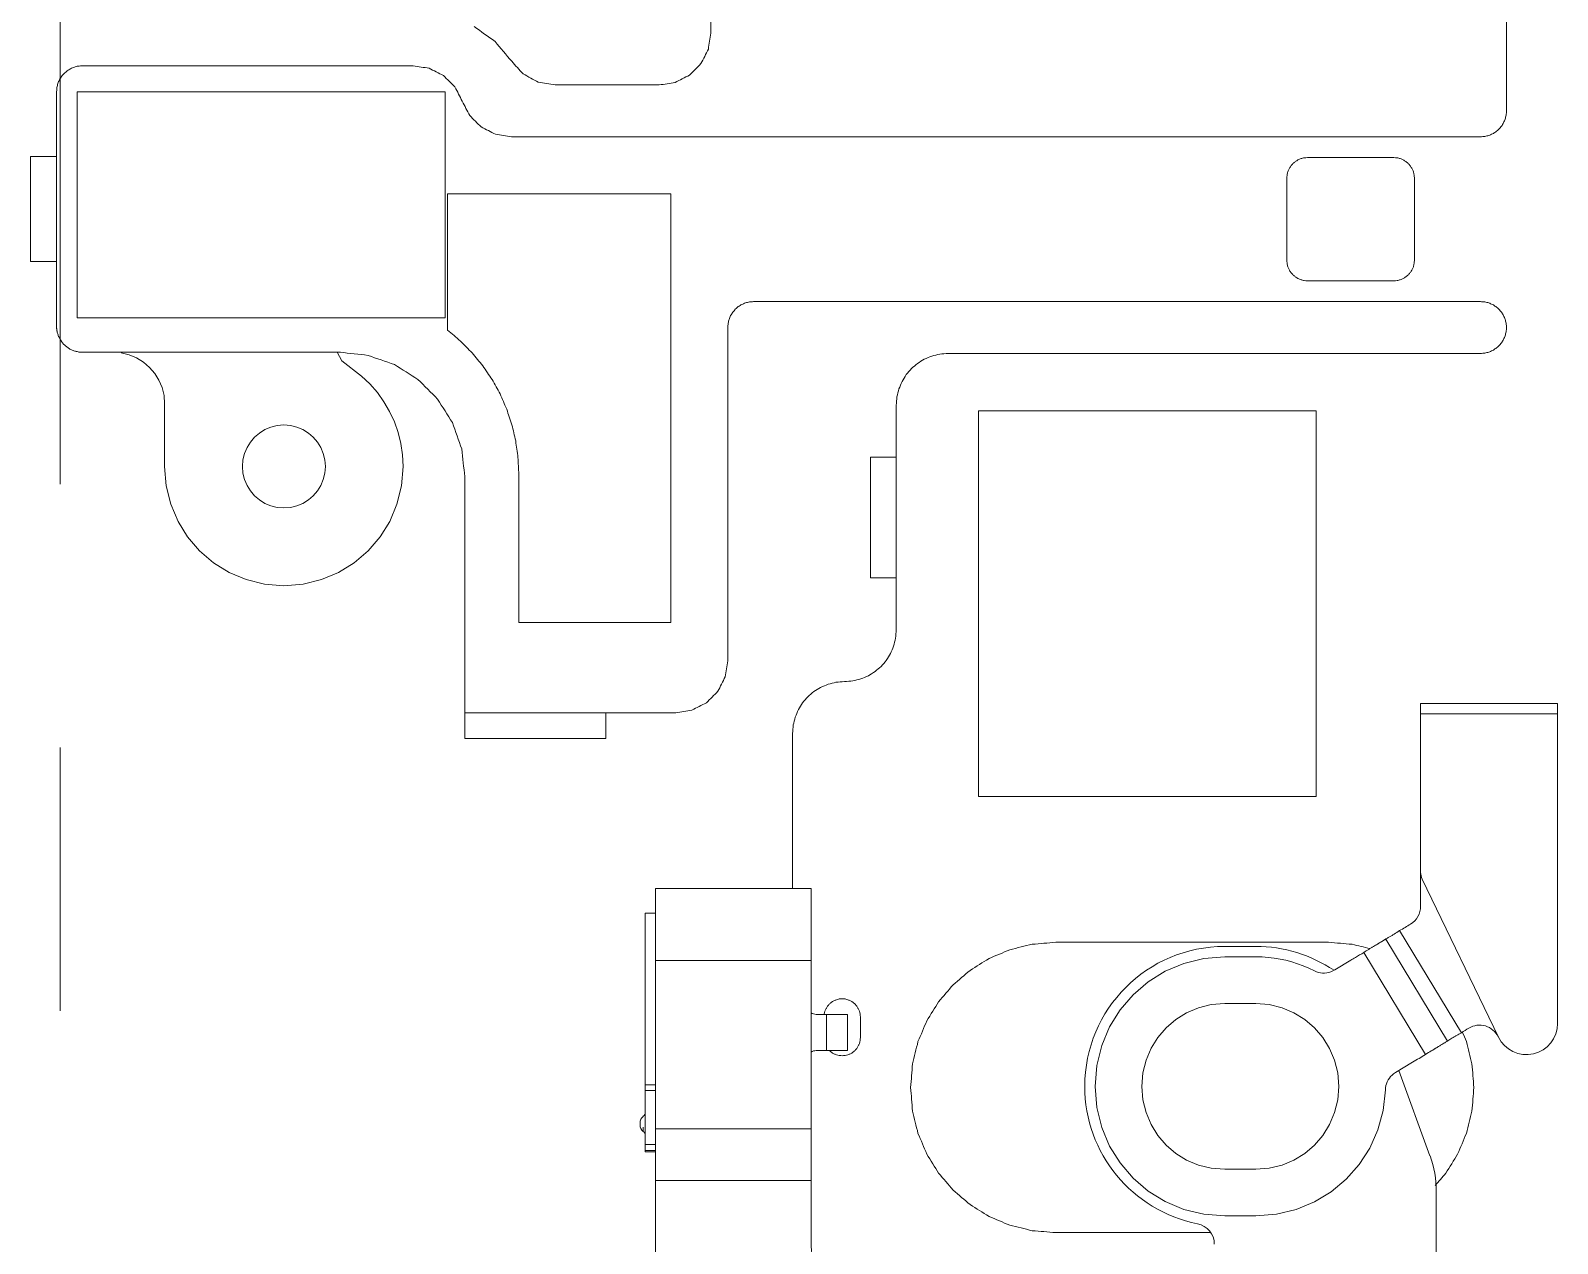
# Model space of a CAD drawing. Header units: millimetres. Extents: x 1863 to 2194, y 977 to 1295.
# Drawn here: x 2043.68 to 2058.41, y 1034.16 to 1045.85 of the extents above; entities that cross this region are included whole.
import ezdxf

# ---------------------------------------------------------------- set-up
doc = ezdxf.new("R2010")
doc.units = ezdxf.units.MM
doc.linetypes.add('CENTERX2', pattern=[101.6, 63.5, -12.7, 12.7, -12.7])
doc.layers.add('05 Tray 實際版框', color=220, linetype='Continuous', lineweight=25)
doc.layers.add('2', color=7, linetype='Continuous', true_color=0xffffff)
doc.layers.get('0').off()

# ---------------------------------------------------------------- blocks, each defined once
blk = doc.blocks.new('A$C1B9535D9')
at = {"layer": '2', "color": 35, "linetype": 'Continuous', "lineweight": 18}
for p, q in [((31.729, 14.318), (31.729, 15.638)), ((31.729, 15.638), (34.817, 15.638)), ((31.829, 15.638), (31.829, 14.318)), ((33.424, 14.333), (34.948, 15.068)), ((33.921, 14.115), (34.905, 14.711)), ((34.986, 14.577), (34.002, 13.981)), ((37.743, 14.469), (36.434, 14.469)), ((31.729, 14.318), (33.686, 14.318)), ((35.115, 14.365), (34.131, 13.77)), ((35.083, 14.416), (35.086, 14.411)), ((36.092, 14.408), (35.269, 14.109)), ((35.19, 14.24), (35.29, 14.074)), ((35.29, 14.074), (35.301, 14.057)), ((35.301, 14.057), (35.314, 14.042)), ((35.314, 14.042), (35.329, 14.028)), ((35.329, 14.028), (35.344, 14.016)), ((35.344, 14.016), (35.361, 14.005)), ((35.361, 14.005), (35.378, 13.996)), ((35.378, 13.996), (35.397, 13.989)), ((35.397, 13.989), (35.416, 13.983)), ((35.416, 13.983), (35.436, 13.98)), ((35.436, 13.98), (35.456, 13.978)), ((35.456, 13.978), (35.655, 13.957)), ((35.655, 13.957), (35.843, 13.906)), ((35.843, 13.906), (36.018, 13.828)), ((34.103, 13.816), (34.1, 13.821)), ((36.018, 13.828), (36.177, 13.726)), ((36.177, 13.726), (36.318, 13.601)), ((34.3, 13.489), (34.206, 13.644)), ((36.318, 13.601), (36.44, 13.456)), ((34.31, 13.471), (34.3, 13.489)), ((34.318, 13.452), (34.31, 13.471)), ((34.324, 13.432), (34.318, 13.452)), ((34.328, 13.412), (34.324, 13.432)), ((34.33, 13.392), (34.328, 13.412)), ((34.951, 13.374), (35.056, 13.439)), ((35.056, 13.439), (35.17, 13.487)), ((35.17, 13.487), (35.293, 13.518)), ((35.293, 13.518), (35.423, 13.528)), ((35.423, 13.528), (35.553, 13.518)), ((35.553, 13.518), (35.676, 13.487)), ((35.676, 13.487), (35.791, 13.439)), ((35.791, 13.439), (35.896, 13.374)), ((36.44, 13.456), (36.538, 13.294)), ((34.283, 13.241), (34.308, 13.294)), ((34.308, 13.294), (34.317, 13.313)), ((34.317, 13.313), (34.323, 13.332)), ((34.323, 13.332), (34.327, 13.352)), ((34.327, 13.352), (34.33, 13.372)), ((34.33, 13.372), (34.33, 13.392)), ((34.778, 13.201), (34.858, 13.294)), ((34.858, 13.294), (34.951, 13.374)), ((35.896, 13.374), (35.989, 13.294)), ((35.989, 13.294), (36.069, 13.201)), ((36.538, 13.294), (36.611, 13.117)), ((34.222, 13.076), (34.24, 13.131)), ((34.24, 13.131), (34.26, 13.186)), ((34.26, 13.186), (34.283, 13.241)), ((34.712, 13.096), (34.778, 13.201)), ((36.069, 13.201), (36.134, 13.096)), ((36.611, 13.117), (36.657, 12.928)), ((34.186, 12.904), (34.195, 12.962)), ((34.195, 12.962), (34.207, 13.019)), ((34.207, 13.019), (34.222, 13.076)), ((34.634, 12.858), (34.664, 12.981)), ((34.664, 12.981), (34.712, 13.096)), ((36.134, 13.096), (36.182, 12.981)), ((36.182, 12.981), (36.213, 12.858)), ((34.175, 12.788), (34.179, 12.846)), ((34.179, 12.846), (34.186, 12.904)), ((34.623, 12.729), (34.634, 12.858)), ((36.213, 12.858), (36.223, 12.729)), ((36.657, 12.928), (36.673, 12.729)), ((34.073, 12.428), (34.073, 12.728)), ((34.173, 12.729), (34.175, 12.788)), ((34.173, 12.428), (34.173, 12.729)), ((34.623, 12.428), (34.623, 12.729)), ((36.223, 12.729), (36.223, 12.428)), ((36.673, 12.729), (36.673, 12.428)), ((34.189, 12.226), (34.173, 12.428)), ((34.634, 12.299), (34.623, 12.428)), ((36.223, 12.428), (36.213, 12.299)), ((36.673, 12.428), (36.657, 12.226)), ((34.237, 12.033), (34.189, 12.226)), ((34.664, 12.176), (34.634, 12.299)), ((36.213, 12.299), (36.182, 12.176)), ((36.657, 12.226), (36.609, 12.033)), ((34.712, 12.061), (34.664, 12.176)), ((36.182, 12.176), (36.134, 12.061)), ((34.313, 11.854), (34.237, 12.033)), ((34.777, 11.956), (34.712, 12.061)), ((34.857, 11.863), (34.777, 11.956)), ((36.069, 11.956), (35.989, 11.863)), ((36.134, 12.061), (36.069, 11.956)), ((36.609, 12.033), (36.534, 11.854)), ((34.414, 11.69), (34.313, 11.854)), ((34.951, 11.783), (34.857, 11.863)), ((35.055, 11.718), (34.951, 11.783)), ((35.896, 11.783), (35.791, 11.718)), ((35.989, 11.863), (35.896, 11.783)), ((36.534, 11.854), (36.432, 11.69)), ((34.539, 11.545), (34.414, 11.69)), ((35.17, 11.67), (35.055, 11.718)), ((35.293, 11.639), (35.17, 11.67)), ((35.423, 11.629), (35.293, 11.639)), ((35.553, 11.639), (35.423, 11.629)), ((35.676, 11.67), (35.553, 11.639)), ((35.791, 11.718), (35.676, 11.67)), ((36.432, 11.69), (36.307, 11.545)), ((34.685, 11.42), (34.539, 11.545)), ((36.307, 11.545), (36.161, 11.42)), ((34.849, 11.318), (34.685, 11.42)), ((36.161, 11.42), (35.998, 11.318)), ((35.028, 11.243), (34.849, 11.318)), ((35.22, 11.195), (35.028, 11.243)), ((35.423, 11.179), (35.22, 11.195)), ((35.626, 11.195), (35.423, 11.179)), ((35.818, 11.243), (35.626, 11.195)), ((35.998, 11.318), (35.818, 11.243)), ((29.354, 9.261), (29.354, 9.011)), ((30.519, 9.011), (30.519, 9.261)), ((29.354, 9.011), (30.519, 9.011)), ((34.728, 8.789), (34.728, 8.489)), ((35.078, 8.789), (34.728, 8.789)), ((35.078, 8.489), (35.078, 8.789)), ((34.728, 8.566), (34.725, 8.566)), ((34.728, 8.589), (35.078, 8.589)), ((33.513, 8.439), (33.513, 6.939)), ((33.513, 8.439), (36.933, 8.439)), ((34.208, 8.439), (34.208, 6.939)), ((35.831, 6.939), (35.831, 8.439)), ((36.331, 8.439), (36.331, 6.939)), ((33.513, 6.939), (37.433, 6.939)), ((33.753, 6.939), (33.753, 6.839)), ((35.407, 6.939), (35.407, 6.839)), ((35.462, 6.839), (35.462, 6.939)), ((35.983, 6.939), (35.983, 6.839)), ((36.042, 6.839), (36.042, 6.939)), ((36.053, 6.839), (36.053, 6.939)), ((33.753, 6.839), (36.053, 6.839)), ((35.775, 6.789), (35.795, 6.789)), ((35.815, 6.819), (35.858, 6.819)), ((31.819, 6.459), (32.069, 6.459)), ((32.069, 6.459), (32.069, 5.098)), ((32.069, 5.098), (31.82, 5.098)), ((28.915, 4.374), (29.014, 4.42)), ((29.014, 4.42), (29.117, 4.456)), ((29.117, 4.456), (29.223, 4.482)), ((29.223, 4.482), (29.333, 4.498)), ((29.333, 4.498), (29.444, 4.504)), ((29.444, 4.504), (29.631, 4.489)), ((29.631, 4.489), (29.808, 4.445)), ((29.808, 4.445), (29.973, 4.375)), ((28.731, 4.256), (28.82, 4.319)), ((28.82, 4.319), (28.915, 4.374)), ((29.973, 4.375), (30.123, 4.282)), ((30.123, 4.282), (30.257, 4.167)), ((28.572, 4.103), (28.648, 4.184)), ((28.648, 4.184), (28.731, 4.256)), ((30.257, 4.167), (30.372, 4.033)), ((28.424, 3.912), (28.572, 4.103)), ((30.372, 4.033), (30.466, 3.882)), ((28.342, 3.869), (28.424, 3.912)), ((30.466, 3.882), (30.535, 3.718)), ((29.26, 3.709), (29.208, 3.677)), ((29.318, 3.734), (29.26, 3.709)), ((29.38, 3.749), (29.318, 3.734)), ((29.444, 3.754), (29.38, 3.749)), ((29.509, 3.749), (29.444, 3.754)), ((29.57, 3.734), (29.509, 3.749)), ((29.628, 3.709), (29.57, 3.734)), ((29.68, 3.677), (29.628, 3.709)), ((30.535, 3.718), (30.579, 3.541)), ((29.088, 3.538), (29.064, 3.48)), ((29.121, 3.59), (29.088, 3.538)), ((29.161, 3.637), (29.121, 3.59)), ((29.208, 3.677), (29.161, 3.637)), ((29.727, 3.637), (29.68, 3.677)), ((29.767, 3.59), (29.727, 3.637)), ((29.8, 3.538), (29.767, 3.59)), ((29.824, 3.48), (29.8, 3.538)), ((30.579, 3.541), (30.594, 3.354)), ((29.048, 3.419), (29.043, 3.354)), ((29.064, 3.48), (29.048, 3.419)), ((29.839, 3.419), (29.824, 3.48)), ((29.844, 3.354), (29.839, 3.419)), ((29.043, 3.354), (29.048, 3.289)), ((29.048, 3.289), (29.064, 3.228)), ((29.824, 3.228), (29.839, 3.289)), ((29.839, 3.289), (29.844, 3.354)), ((30.594, 3.354), (30.579, 3.168)), ((29.064, 3.228), (29.088, 3.17)), ((29.088, 3.17), (29.121, 3.118)), ((29.121, 3.118), (29.161, 3.071)), ((29.727, 3.071), (29.767, 3.118)), ((29.767, 3.118), (29.8, 3.17)), ((29.8, 3.17), (29.824, 3.228)), ((30.579, 3.168), (30.535, 2.991)), ((29.161, 3.071), (29.208, 3.031)), ((29.208, 3.031), (29.26, 2.999)), ((29.26, 2.999), (29.318, 2.974)), ((29.318, 2.974), (29.38, 2.959)), ((29.38, 2.959), (29.444, 2.954)), ((29.444, 2.954), (29.509, 2.959)), ((29.509, 2.959), (29.57, 2.974)), ((29.57, 2.974), (29.628, 2.999)), ((29.628, 2.999), (29.68, 3.031)), ((29.68, 3.031), (29.727, 3.071)), ((30.535, 2.991), (30.466, 2.826)), ((30.466, 2.826), (30.372, 2.675)), ((30.372, 2.675), (30.257, 2.541)), ((30.257, 2.541), (30.123, 2.426)), ((30.123, 2.426), (29.973, 2.333)), ((29.631, 2.219), (29.444, 2.204)), ((29.808, 2.263), (29.631, 2.219)), ((29.973, 2.333), (29.808, 2.263)), ((28.546, 2.108), (28.488, 2.058)), ((28.612, 2.149), (28.546, 2.108)), ((28.683, 2.179), (28.612, 2.149)), ((28.76, 2.198), (28.683, 2.179)), ((28.841, 2.204), (28.76, 2.198)), ((29.444, 2.204), (28.841, 2.204)), ((28.397, 1.934), (28.367, 1.862)), ((28.438, 1.999), (28.397, 1.934)), ((28.488, 2.058), (28.438, 1.999)), ((28.367, 1.862), (28.348, 1.785)), ((26.454, 1.162), (26.454, 0.911)), ((27.467, 0.911), (27.467, 1.162)), ((26.454, 0.911), (27.467, 0.911))]:
    blk.add_line(p, q, dxfattribs=at)
for centre, radius, start, end in [((34.817, 15.338), 0.3, 295.7462, 90), ((35.032, 14.886), 0.2, 115.7462, 211.2637), ((36.434, 13.469), 1, 90.0002, 110), ((33.359, 14.468), 0.15, 270, 295.7479), ((33.686, 14.118), 0.2, 31.0877, 90), ((35.423, 12.728), 1.35, 146.0205, 180), ((35.423, 12.428), 1.35, 180, 269.9998), ((36.944, 12.128), 0.2, 90.001, 168.841), ((35.423, 12.428), 1.35, 270.0002, 348.841), ((36.933, 9.139), 0.7, 269.9995, 0), ((34.628, 8.489), 0.1, 329.9988, 0), ((35.178, 8.489), 0.1, 180, 210.0012), ((35.672, 6.789), 0.05, 37.9799, 90), ((35.775, 6.869), 0.08, 217.9799, 270), ((35.795, 6.869), 0.08, 270, 322.0201), ((35.897, 6.789), 0.05, 90, 142.0201)]:
    blk.add_arc(centre, radius, start, end, dxfattribs=at)
for points, degree in [([(24.062, 15.146), (26.014, 15.146)], 1), ([(26.014, 15.146), (26.027, 15.145), (26.041, 15.144), (26.055, 15.143)], 3), ([(26.055, 15.143), (26.067, 15.139), (26.08, 15.136), (26.093, 15.133)], 3), ([(26.093, 15.133), (26.105, 15.128), (26.117, 15.123), (26.129, 15.118)], 3), ([(26.129, 15.118), (26.14, 15.111), (26.151, 15.104), (26.162, 15.098)], 3), ([(26.162, 15.098), (26.171, 15.089), (26.181, 15.081), (26.191, 15.073)], 3), ([(26.191, 15.073), (26.199, 15.063), (26.207, 15.053), (26.216, 15.043)], 3), ([(26.216, 15.043), (26.223, 15.032), (26.229, 15.022), (26.236, 15.011)], 3), ([(27.881, 15.011), (27.888, 15.022), (27.895, 15.032), (27.902, 15.043)], 3), ([(27.902, 15.043), (27.91, 15.053), (27.918, 15.063), (27.927, 15.073)], 3), ([(27.927, 15.073), (27.937, 15.081), (27.946, 15.089), (27.956, 15.098)], 3), ([(27.956, 15.098), (27.967, 15.104), (27.978, 15.111), (27.989, 15.118)], 3), ([(27.989, 15.118), (28.001, 15.123), (28.013, 15.128), (28.025, 15.133)], 3), ([(28.025, 15.133), (28.037, 15.136), (28.05, 15.139), (28.063, 15.143)], 3), ([(28.063, 15.143), (28.077, 15.144), (28.09, 15.145), (28.104, 15.146)], 3), ([(28.104, 15.146), (28.117, 15.145), (28.131, 15.144), (28.144, 15.143)], 3), ([(28.144, 15.143), (28.157, 15.139), (28.17, 15.136), (28.183, 15.133)], 3), ([(28.183, 15.133), (28.195, 15.128), (28.206, 15.123), (28.218, 15.118)], 3), ([(28.218, 15.118), (28.229, 15.111), (28.24, 15.104), (28.251, 15.098)], 3), ([(28.251, 15.098), (28.261, 15.089), (28.271, 15.081), (28.28, 15.073)], 3), ([(28.28, 15.073), (28.289, 15.063), (28.297, 15.053), (28.305, 15.043)], 3), ([(28.305, 15.043), (28.312, 15.032), (28.319, 15.022), (28.326, 15.011)], 3), ([(26.236, 15.011), (26.241, 14.999), (26.246, 14.987), (26.251, 14.975)], 3), ([(26.251, 14.975), (26.254, 14.962), (26.258, 14.949), (26.261, 14.936)], 3), ([(26.261, 14.936), (26.262, 14.923), (26.263, 14.91), (26.264, 14.896)], 3), ([(26.264, 14.896), (26.264, 12.927)], 1), ([(27.854, 14.896), (27.855, 14.91), (27.856, 14.923), (27.857, 14.936)], 3), ([(27.854, 12.927), (27.854, 14.896)], 1), ([(27.857, 14.936), (27.86, 14.949), (27.863, 14.962), (27.866, 14.975)], 3), ([(27.866, 14.975), (27.871, 14.987), (27.876, 14.999), (27.881, 15.011)], 3), ([(28.326, 15.011), (28.331, 14.999), (28.336, 14.987), (28.341, 14.975)], 3), ([(28.341, 14.975), (28.344, 14.962), (28.347, 14.949), (28.35, 14.936)], 3), ([(28.35, 14.936), (28.351, 14.923), (28.352, 14.91), (28.354, 14.896)], 3), ([(28.354, 14.896), (28.354, 9.761)], 1), ([(34.905, 14.711), (34.89, 14.735), (34.875, 14.758), (34.861, 14.782)], 3), ([(34.899, 14.72), (34.929, 14.733), (34.96, 14.746), (34.991, 14.759)], 3), ([(34.991, 14.759), (35.063, 14.777), (35.135, 14.795), (35.206, 14.813)], 3), ([(35.206, 14.813), (35.282, 14.819), (35.358, 14.825), (35.433, 14.831)], 3), ([(35.433, 14.831), (35.509, 14.825), (35.585, 14.819), (35.661, 14.813)], 3), ([(35.661, 14.813), (35.732, 14.795), (35.804, 14.777), (35.876, 14.759)], 3), ([(35.876, 14.759), (35.943, 14.731), (36.01, 14.703), (36.077, 14.675)], 3), ([(36.077, 14.675), (36.138, 14.637), (36.199, 14.599), (36.26, 14.561)], 3), ([(35.039, 14.489), (35.054, 14.465), (35.069, 14.44), (35.083, 14.416)], 3), ([(36.26, 14.561), (36.3, 14.527), (36.339, 14.493), (36.379, 14.459)], 3), ([(35.19, 14.24), (35.165, 14.282), (35.14, 14.324), (35.115, 14.365)], 3), ([(26.474, 14.122), (26.478, 14.131), (26.482, 14.141), (26.486, 14.15)], 3), ([(26.486, 14.15), (26.492, 14.159), (26.497, 14.168), (26.502, 14.176)], 3), ([(26.502, 14.176), (26.509, 14.184), (26.516, 14.192), (26.522, 14.2)], 3), ([(26.522, 14.2), (26.53, 14.206), (26.538, 14.213), (26.546, 14.219)], 3), ([(26.546, 14.219), (26.554, 14.225), (26.563, 14.23), (26.572, 14.236)], 3), ([(26.572, 14.236), (26.581, 14.24), (26.591, 14.244), (26.601, 14.248)], 3), ([(26.601, 14.248), (26.611, 14.25), (26.621, 14.253), (26.631, 14.255)], 3), ([(26.631, 14.255), (26.642, 14.256), (26.653, 14.257), (26.664, 14.258)], 3), ([(26.664, 14.258), (27.453, 14.258)], 1), ([(27.453, 14.258), (27.464, 14.257), (27.475, 14.256), (27.486, 14.255)], 3), ([(27.486, 14.255), (27.496, 14.253), (27.506, 14.25), (27.517, 14.248)], 3), ([(27.517, 14.248), (27.526, 14.244), (27.536, 14.24), (27.545, 14.236)], 3), ([(27.545, 14.236), (27.554, 14.23), (27.563, 14.225), (27.572, 14.219)], 3), ([(27.572, 14.219), (27.579, 14.213), (27.587, 14.206), (27.595, 14.2)], 3), ([(27.595, 14.2), (27.601, 14.192), (27.608, 14.184), (27.615, 14.176)], 3), ([(27.615, 14.176), (27.62, 14.168), (27.626, 14.159), (27.631, 14.15)], 3), ([(27.631, 14.15), (27.635, 14.141), (27.639, 14.131), (27.643, 14.122)], 3), ([(33.858, 14.221), (33.879, 14.186), (33.9, 14.151), (33.921, 14.115)], 3), ([(26.464, 14.058), (26.465, 14.069), (26.466, 14.08), (26.466, 14.091)], 3), ([(26.464, 13.228), (26.464, 14.058)], 1), ([(26.466, 14.091), (26.469, 14.101), (26.472, 14.111), (26.474, 14.122)], 3), ([(27.643, 14.122), (27.646, 14.111), (27.648, 14.101), (27.651, 14.091)], 3), ([(27.651, 14.091), (27.652, 14.08), (27.652, 14.069), (27.653, 14.058)], 3), ([(27.653, 14.058), (27.653, 13.228)], 1), ([(34.052, 13.657), (34.066, 13.715), (34.08, 13.772), (34.094, 13.83)], 3), ([(34.131, 13.77), (34.147, 13.743), (34.163, 13.716), (34.179, 13.689)], 3), ([(34.033, 13.43), (34.039, 13.506), (34.046, 13.581), (34.052, 13.657)], 3), ([(34.179, 13.689), (34.188, 13.674), (34.197, 13.659), (34.206, 13.644)], 3), ([(34.033, 10.799), (34.033, 13.43)], 1), ([(28.907, 10.055), (28.907, 13.31)], 1), ([(28.907, 13.31), (32.628, 13.31)], 1), ([(32.628, 13.31), (32.628, 10.055)], 1), ([(26.466, 13.195), (26.466, 13.206), (26.465, 13.217), (26.464, 13.228)], 3), ([(26.474, 13.164), (26.472, 13.174), (26.469, 13.185), (26.466, 13.195)], 3), ([(26.486, 13.135), (26.482, 13.145), (26.478, 13.155), (26.474, 13.164)], 3), ([(26.502, 13.109), (26.497, 13.118), (26.492, 13.127), (26.486, 13.135)], 3), ([(26.522, 13.086), (26.516, 13.093), (26.509, 13.101), (26.502, 13.109)], 3), ([(27.615, 13.109), (27.608, 13.101), (27.601, 13.093), (27.595, 13.086)], 3), ([(27.631, 13.135), (27.626, 13.127), (27.62, 13.118), (27.615, 13.109)], 3), ([(27.643, 13.164), (27.639, 13.155), (27.635, 13.145), (27.631, 13.135)], 3), ([(27.651, 13.195), (27.648, 13.185), (27.646, 13.174), (27.643, 13.164)], 3), ([(27.653, 13.228), (27.652, 13.217), (27.652, 13.206), (27.651, 13.195)], 3), ([(26.546, 13.066), (26.538, 13.072), (26.53, 13.079), (26.522, 13.086)], 3), ([(26.572, 13.049), (26.563, 13.055), (26.554, 13.06), (26.546, 13.066)], 3), ([(26.601, 13.037), (26.591, 13.041), (26.581, 13.045), (26.572, 13.049)], 3), ([(26.631, 13.03), (26.621, 13.032), (26.611, 13.035), (26.601, 13.037)], 3), ([(26.664, 13.027), (26.653, 13.028), (26.642, 13.029), (26.631, 13.03)], 3), ([(27.453, 13.027), (26.664, 13.027)], 1), ([(27.486, 13.03), (27.475, 13.029), (27.464, 13.028), (27.453, 13.027)], 3), ([(27.517, 13.037), (27.506, 13.035), (27.496, 13.032), (27.486, 13.03)], 3), ([(27.545, 13.049), (27.536, 13.045), (27.526, 13.041), (27.517, 13.037)], 3), ([(27.572, 13.066), (27.563, 13.06), (27.554, 13.055), (27.545, 13.049)], 3), ([(27.595, 13.086), (27.587, 13.079), (27.579, 13.072), (27.572, 13.066)], 3), ([(26.264, 12.927), (26.264, 12.791)], 1), ([(27.854, 12.791), (27.854, 12.927)], 1), ([(26.264, 12.791), (26.264, 12.654)], 1), ([(27.854, 12.654), (27.854, 12.791)], 1), ([(26.264, 12.654), (26.264, 10.783)], 1), ([(27.854, 10.783), (27.854, 12.654)], 1), ([(36.833, 12.29), (36.833, 10.799)], 1), ([(26.264, 10.783), (26.264, 10.336)], 1), ([(27.854, 10.336), (27.854, 10.783)], 1), ([(34.052, 10.572), (34.046, 10.647), (34.039, 10.723), (34.033, 10.799)], 3), ([(36.833, 10.799), (36.827, 10.723), (36.821, 10.647), (36.815, 10.572)], 3), ([(34.105, 10.356), (34.087, 10.428), (34.069, 10.5), (34.052, 10.572)], 3), ([(36.815, 10.572), (36.797, 10.5), (36.78, 10.428), (36.762, 10.356)], 3), ([(26.264, 10.336), (26.264, 9.89)], 1), ([(27.854, 9.89), (27.854, 10.336)], 1), ([(34.19, 10.155), (34.161, 10.222), (34.133, 10.289), (34.105, 10.356)], 3), ([(36.762, 10.356), (36.734, 10.289), (36.705, 10.222), (36.677, 10.155)], 3), ([(32.628, 10.055), (28.907, 10.055)], 1), ([(34.304, 9.972), (34.266, 10.033), (34.228, 10.094), (34.19, 10.155)], 3), ([(36.677, 10.155), (36.639, 10.094), (36.601, 10.033), (36.563, 9.972)], 3), ([(26.264, 9.89), (26.264, 8.802)], 1), ([(27.854, 8.802), (27.854, 9.89)], 1), ([(34.444, 9.809), (34.397, 9.863), (34.35, 9.918), (34.304, 9.972)], 3), ([(36.563, 9.972), (36.517, 9.918), (36.47, 9.863), (36.423, 9.809)], 3), ([(28.354, 9.761), (28.356, 9.734), (28.358, 9.707), (28.36, 9.68)], 3), ([(34.607, 9.669), (34.552, 9.716), (34.498, 9.762), (34.444, 9.809)], 3), ([(36.423, 9.809), (36.369, 9.762), (36.315, 9.716), (36.26, 9.669)], 3), ([(28.36, 9.68), (28.366, 9.654), (28.373, 9.628), (28.379, 9.603)], 3), ([(28.379, 9.603), (28.389, 9.579), (28.399, 9.555), (28.409, 9.531)], 3), ([(34.79, 9.555), (34.729, 9.593), (34.668, 9.631), (34.607, 9.669)], 3), ([(36.26, 9.669), (36.199, 9.631), (36.138, 9.593), (36.077, 9.555)], 3), ([(28.409, 9.531), (28.423, 9.509), (28.436, 9.487), (28.45, 9.465)], 3), ([(28.45, 9.465), (28.467, 9.446), (28.483, 9.426), (28.5, 9.407)], 3), ([(34.991, 9.47), (34.924, 9.499), (34.857, 9.527), (34.79, 9.555)], 3), ([(35.206, 9.417), (35.135, 9.435), (35.063, 9.453), (34.991, 9.47)], 3), ([(35.876, 9.47), (35.804, 9.453), (35.732, 9.435), (35.661, 9.417)], 3), ([(36.077, 9.555), (36.01, 9.527), (35.943, 9.499), (35.876, 9.47)], 3), ([(28.5, 9.407), (28.519, 9.39), (28.539, 9.374), (28.558, 9.357)], 3), ([(28.558, 9.357), (28.58, 9.343), (28.602, 9.33), (28.624, 9.316)], 3), ([(28.624, 9.316), (28.648, 9.306), (28.672, 9.296), (28.696, 9.286)], 3), ([(28.696, 9.286), (28.721, 9.28), (28.747, 9.274), (28.772, 9.267)], 3), ([(35.433, 9.399), (35.358, 9.405), (35.282, 9.411), (35.206, 9.417)], 3), ([(35.661, 9.417), (35.585, 9.411), (35.509, 9.405), (35.433, 9.399)], 3), ([(28.772, 9.267), (28.8, 9.265), (28.827, 9.263), (28.854, 9.261)], 3), ([(28.854, 9.261), (31.019, 9.261)], 1), ([(31.019, 9.261), (31.046, 9.259), (31.073, 9.256), (31.1, 9.254)], 3), ([(31.1, 9.254), (31.125, 9.248), (31.151, 9.242), (31.177, 9.235)], 3), ([(31.177, 9.235), (31.201, 9.225), (31.224, 9.215), (31.248, 9.205)], 3), ([(31.248, 9.205), (31.27, 9.191), (31.292, 9.178), (31.314, 9.164)], 3), ([(31.314, 9.164), (31.333, 9.148), (31.353, 9.131), (31.372, 9.114)], 3), ([(31.372, 9.114), (31.389, 9.095), (31.405, 9.075), (31.422, 9.056)], 3), ([(31.422, 9.056), (31.436, 9.034), (31.449, 9.012), (31.463, 8.991)], 3), ([(31.463, 8.991), (31.473, 8.967), (31.483, 8.943), (31.493, 8.919)], 3), ([(31.493, 8.919), (31.499, 8.893), (31.506, 8.867), (31.512, 8.842)], 3), ([(31.512, 8.842), (31.514, 8.815), (31.516, 8.788), (31.518, 8.76)], 3), ([(34.598, 8.819), (34.602, 8.827), (34.607, 8.835), (34.612, 8.842)], 3), ([(34.612, 8.842), (34.618, 8.849), (34.624, 8.856), (34.629, 8.863)], 3), ([(34.629, 8.863), (34.636, 8.869), (34.643, 8.874), (34.65, 8.88)], 3), ([(34.65, 8.88), (34.657, 8.885), (34.665, 8.89), (34.673, 8.894)], 3), ([(34.673, 8.894), (34.681, 8.898), (34.689, 8.902), (34.698, 8.905)], 3), ([(34.698, 8.905), (34.707, 8.907), (34.716, 8.909), (34.725, 8.912)], 3), ([(34.725, 8.912), (34.734, 8.912), (34.744, 8.913), (34.753, 8.914)], 3), ([(34.753, 8.914), (34.953, 8.914)], 1), ([(34.953, 8.914), (34.963, 8.913), (34.972, 8.912), (34.981, 8.912)], 3), ([(34.981, 8.912), (34.99, 8.909), (34.999, 8.907), (35.008, 8.905)], 3), ([(35.008, 8.905), (35.017, 8.902), (35.025, 8.898), (35.033, 8.894)], 3), ([(35.033, 8.894), (35.041, 8.89), (35.049, 8.885), (35.056, 8.88)], 3), ([(35.056, 8.88), (35.063, 8.874), (35.07, 8.869), (35.077, 8.863)], 3), ([(35.077, 8.863), (35.083, 8.856), (35.088, 8.849), (35.094, 8.842)], 3), ([(35.094, 8.842), (35.099, 8.835), (35.104, 8.827), (35.108, 8.819)], 3), ([(26.264, 8.802), (26.264, 8.434)], 1), ([(27.854, 8.434), (27.854, 8.802)], 1), ([(31.518, 8.76), (31.521, 8.733), (31.523, 8.706), (31.525, 8.679)], 3), ([(34.578, 8.739), (34.579, 8.748), (34.58, 8.758), (34.58, 8.767)], 3), ([(34.58, 8.71), (34.58, 8.72), (34.579, 8.729), (34.578, 8.739)], 3), ([(34.58, 8.767), (34.583, 8.776), (34.585, 8.785), (34.587, 8.794)], 3), ([(34.587, 8.684), (34.585, 8.693), (34.583, 8.701), (34.58, 8.71)], 3), ([(34.587, 8.794), (34.591, 8.803), (34.594, 8.811), (34.598, 8.819)], 3), ([(35.108, 8.819), (35.112, 8.811), (35.115, 8.803), (35.119, 8.794)], 3), ([(35.119, 8.794), (35.121, 8.785), (35.123, 8.776), (35.126, 8.767)], 3), ([(35.126, 8.71), (35.123, 8.701), (35.121, 8.693), (35.119, 8.684)], 3), ([(35.126, 8.767), (35.126, 8.758), (35.127, 8.748), (35.128, 8.739)], 3), ([(35.128, 8.739), (35.127, 8.729), (35.126, 8.72), (35.126, 8.71)], 3), ([(31.525, 8.679), (31.531, 8.654), (31.538, 8.628), (31.544, 8.603)], 3), ([(31.544, 8.603), (31.554, 8.579), (31.564, 8.555), (31.574, 8.531)], 3), ([(34.598, 8.658), (34.594, 8.667), (34.591, 8.675), (34.587, 8.684)], 3), ([(34.612, 8.635), (34.607, 8.643), (34.602, 8.651), (34.598, 8.658)], 3), ([(34.629, 8.615), (34.624, 8.622), (34.618, 8.629), (34.612, 8.635)], 3), ([(34.65, 8.597), (34.643, 8.603), (34.636, 8.609), (34.629, 8.615)], 3), ([(34.673, 8.583), (34.665, 8.588), (34.657, 8.593), (34.65, 8.597)], 3), ([(34.698, 8.572), (34.689, 8.576), (34.681, 8.58), (34.673, 8.583)], 3), ([(34.725, 8.566), (34.716, 8.568), (34.707, 8.57), (34.698, 8.572)], 3), ([(35.094, 8.635), (35.088, 8.629), (35.083, 8.622), (35.077, 8.615)], 3), ([(35.108, 8.658), (35.104, 8.651), (35.099, 8.643), (35.094, 8.635)], 3), ([(35.119, 8.684), (35.115, 8.675), (35.112, 8.667), (35.108, 8.658)], 3), ([(26.264, 8.434), (26.264, 8.066)], 1), ([(27.854, 8.066), (27.854, 8.434)], 1), ([(31.574, 8.531), (31.588, 8.509), (31.601, 8.487), (31.615, 8.465)], 3), ([(31.615, 8.465), (31.632, 8.446), (31.648, 8.427), (31.665, 8.407)], 3), ([(31.665, 8.407), (31.684, 8.391), (31.704, 8.374), (31.723, 8.357)], 3), ([(31.723, 8.357), (31.745, 8.344), (31.767, 8.33), (31.789, 8.317)], 3), ([(31.789, 8.317), (31.813, 8.307), (31.837, 8.296), (31.861, 8.286)], 3), ([(31.861, 8.286), (31.886, 8.28), (31.912, 8.274), (31.937, 8.267)], 3), ([(31.937, 8.267), (31.964, 8.265), (31.991, 8.263), (32.018, 8.261)], 3), ([(32.018, 8.261), (33.513, 8.261)], 1), ([(26.264, 8.066), (26.264, 5.549)], 1), ([(27.854, 7.885), (27.854, 8.066)], 1), ([(27.857, 7.844), (27.856, 7.858), (27.855, 7.872), (27.854, 7.885)], 3), ([(27.866, 7.806), (27.863, 7.819), (27.86, 7.832), (27.857, 7.844)], 3), ([(27.881, 7.77), (27.876, 7.782), (27.871, 7.794), (27.866, 7.806)], 3), ([(27.902, 7.737), (27.895, 7.748), (27.888, 7.759), (27.881, 7.77)], 3), ([(27.927, 7.708), (27.918, 7.718), (27.91, 7.728), (27.902, 7.737)], 3), ([(27.956, 7.683), (27.946, 7.692), (27.937, 7.7), (27.927, 7.708)], 3), ([(27.989, 7.663), (27.978, 7.67), (27.967, 7.677), (27.956, 7.683)], 3), ([(28.025, 7.648), (28.013, 7.653), (28.001, 7.658), (27.989, 7.663)], 3), ([(28.063, 7.639), (28.05, 7.642), (28.037, 7.645), (28.025, 7.648)], 3), ([(28.104, 7.635), (28.09, 7.636), (28.077, 7.637), (28.063, 7.639)], 3), ([(31.318, 7.635), (28.104, 7.635)], 1), ([(31.473, 7.61), (31.421, 7.618), (31.37, 7.627), (31.318, 7.635)], 3), ([(31.612, 7.54), (31.566, 7.563), (31.519, 7.587), (31.473, 7.61)], 3), ([(31.723, 7.429), (31.686, 7.466), (31.649, 7.503), (31.612, 7.54)], 3), ([(25.264, 7.472), (24.062, 7.472)], 1), ([(25.419, 7.448), (25.367, 7.456), (25.316, 7.464), (25.264, 7.472)], 3), ([(25.558, 7.377), (25.512, 7.401), (25.465, 7.425), (25.419, 7.448)], 3), ([(25.669, 7.267), (25.632, 7.303), (25.595, 7.34), (25.558, 7.377)], 3), ([(31.794, 7.289), (31.77, 7.336), (31.747, 7.382), (31.723, 7.429)], 3), ([(25.74, 7.127), (25.716, 7.174), (25.692, 7.22), (25.669, 7.267)], 3), ([(31.819, 7.135), (31.81, 7.186), (31.802, 7.238), (31.794, 7.289)], 3), ([(25.764, 6.972), (25.756, 7.024), (25.748, 7.075), (25.74, 7.127)], 3), ([(26.814, 4.933), (26.814, 7.085)], 1), ([(26.814, 7.085), (30.949, 7.085)], 1), ([(30.949, 7.085), (30.949, 5.62)], 1), ([(31.819, 5.099), (31.819, 7.135)], 1), ([(25.764, 6.92), (25.764, 6.972)], 1), ([(25.764, 5.97), (25.764, 6.92)], 1), ([(25.737, 5.807), (25.746, 5.861), (25.755, 5.916), (25.764, 5.97)], 3), ([(25.658, 5.662), (25.684, 5.71), (25.71, 5.759), (25.737, 5.807)], 3), ([(25.536, 5.551), (25.576, 5.588), (25.617, 5.625), (25.658, 5.662)], 3), ([(29.357, 5.612), (29.304, 5.605), (29.251, 5.597), (29.198, 5.59)], 3), ([(29.52, 5.62), (29.465, 5.617), (29.411, 5.615), (29.357, 5.612)], 3), ([(30.949, 5.62), (29.52, 5.62)], 1), ([(25.345, 5.391), (25.409, 5.444), (25.472, 5.497), (25.536, 5.551)], 3), ([(26.264, 5.549), (26.256, 5.498), (26.248, 5.447), (26.24, 5.396)], 3), ([(28.89, 5.503), (28.842, 5.481), (28.793, 5.46), (28.744, 5.439)], 3), ([(29.042, 5.553), (28.991, 5.536), (28.941, 5.52), (28.89, 5.503)], 3), ([(29.198, 5.59), (29.146, 5.578), (29.094, 5.566), (29.042, 5.553)], 3), ([(25.2, 5.189), (25.249, 5.256), (25.297, 5.323), (25.345, 5.391)], 3), ([(26.24, 5.396), (26.216, 5.349), (26.193, 5.303), (26.169, 5.257)], 3), ([(28.605, 5.362), (28.561, 5.332), (28.517, 5.302), (28.473, 5.272)], 3), ([(28.744, 5.439), (28.698, 5.413), (28.651, 5.388), (28.605, 5.362)], 3), ([(26.169, 5.257), (26.133, 5.22), (26.096, 5.183), (26.059, 5.146)], 3), ([(28.349, 5.171), (28.311, 5.133), (28.272, 5.095), (28.234, 5.057)], 3), ([(28.473, 5.272), (28.432, 5.239), (28.39, 5.205), (28.349, 5.171)], 3), ([(25.921, 5.074), (25.875, 5.051), (25.829, 5.028), (25.783, 5.004)], 3), ([(26.059, 5.146), (26.013, 5.122), (25.967, 5.098), (25.921, 5.074)], 3), ([(28.234, 5.057), (28.199, 5.016), (28.164, 4.974), (28.13, 4.933)], 3), ([(29.021, 4.979), (29.106, 5.009), (29.19, 5.039), (29.275, 5.069)], 3), ([(29.275, 5.069), (29.364, 5.079), (29.453, 5.089), (29.542, 5.099)], 3), ([(29.542, 5.099), (31.819, 5.099)], 1), ([(25.673, 4.893), (25.65, 4.846), (25.626, 4.8), (25.603, 4.754)], 3), ([(25.783, 5.004), (25.746, 4.967), (25.71, 4.93), (25.673, 4.893)], 3), ([(28.009, 4.911), (25.829, 4.911)], 1), ([(25.829, 4.911), (25.829, 1.361)], 1), ([(28.13, 4.933), (26.814, 4.933)], 1), ([(28.009, 1.361), (28.009, 4.911)], 1), ([(28.794, 4.837), (28.87, 4.884), (28.945, 4.932), (29.021, 4.979)], 3), ([(25.603, 4.754), (25.595, 4.702), (25.587, 4.651), (25.579, 4.6)], 3), ([(28.604, 4.647), (28.667, 4.71), (28.73, 4.774), (28.794, 4.837)], 3), ([(25.579, 4.6), (25.579, 1.411)], 1), ([(28.461, 4.42), (28.508, 4.496), (28.556, 4.571), (28.604, 4.647)], 3), ([(28.372, 4.166), (28.402, 4.25), (28.431, 4.335), (28.461, 4.42)], 3), ([(28.342, 3.899), (28.352, 3.988), (28.362, 4.077), (28.372, 4.166)], 3), ([(28.342, 1.411), (28.342, 3.899)], 1), ([(25.579, 1.411), (25.58, 1.398), (25.581, 1.384), (25.582, 1.371)], 3), ([(25.582, 1.371), (25.585, 1.358), (25.588, 1.345), (25.591, 1.333)], 3), ([(25.591, 1.333), (25.596, 1.321), (25.602, 1.309), (25.607, 1.297)], 3), ([(25.829, 1.361), (28.009, 1.361)], 1), ([(28.322, 1.313), (28.325, 1.323), (28.329, 1.334), (28.333, 1.344)], 3), ([(28.333, 1.344), (28.335, 1.355), (28.337, 1.366), (28.34, 1.377)], 3), ([(28.34, 1.377), (28.34, 1.389), (28.341, 1.4), (28.342, 1.411)], 3), ([(25.607, 1.297), (25.613, 1.286), (25.62, 1.275), (25.627, 1.264)], 3), ([(25.627, 1.264), (25.635, 1.254), (25.644, 1.245), (25.652, 1.235)], 3), ([(25.652, 1.235), (25.662, 1.227), (25.671, 1.218), (25.681, 1.21)], 3), ([(25.681, 1.21), (25.692, 1.203), (25.703, 1.196), (25.714, 1.19)], 3), ([(25.714, 1.19), (25.726, 1.184), (25.738, 1.179), (25.749, 1.174)], 3), ([(28.149, 1.168), (28.16, 1.171), (28.171, 1.175), (28.182, 1.178)], 3), ([(28.182, 1.178), (28.192, 1.183), (28.202, 1.188), (28.212, 1.193)], 3), ([(28.212, 1.193), (28.222, 1.199), (28.231, 1.205), (28.24, 1.211)], 3), ([(28.24, 1.211), (28.249, 1.218), (28.257, 1.225), (28.266, 1.232)], 3), ([(28.266, 1.232), (28.273, 1.24), (28.28, 1.248), (28.288, 1.256)], 3), ([(28.288, 1.256), (28.294, 1.265), (28.3, 1.274), (28.307, 1.283)], 3), ([(28.307, 1.283), (28.312, 1.293), (28.317, 1.303), (28.322, 1.313)], 3), ([(25.749, 1.174), (25.762, 1.171), (25.775, 1.168), (25.788, 1.165)], 3), ([(25.788, 1.165), (25.801, 1.164), (25.815, 1.163), (25.828, 1.162)], 3), ([(25.828, 1.162), (28.092, 1.162)], 1), ([(28.092, 1.162), (28.094, 1.162), (28.096, 1.162), (28.098, 1.162)], 3), ([(28.098, 1.162), (28.1, 1.162), (28.102, 1.162), (28.103, 1.162)], 3), ([(28.103, 1.162), (28.105, 1.162), (28.107, 1.162), (28.109, 1.162)], 3), ([(28.109, 1.162), (28.111, 1.162), (28.113, 1.162), (28.115, 1.163)], 3), ([(28.115, 1.163), (28.117, 1.163), (28.119, 1.163), (28.121, 1.163)], 3), ([(28.121, 1.163), (28.122, 1.163), (28.124, 1.164), (28.126, 1.164)], 3), ([(28.126, 1.164), (28.128, 1.164), (28.13, 1.164), (28.132, 1.165)], 3), ([(28.132, 1.165), (28.134, 1.165), (28.136, 1.165), (28.138, 1.166)], 3), ([(28.138, 1.166), (28.139, 1.166), (28.141, 1.166), (28.143, 1.167)], 3), ([(28.143, 1.167), (28.145, 1.167), (28.147, 1.168), (28.149, 1.168)], 3)]:
    blk.add_open_spline(points, degree=degree, dxfattribs=at)
for points, knots in [([(34.905, 14.711), (34.914, 14.695), (34.923, 14.679), (34.937, 14.657), (34.942, 14.649), (34.951, 14.634), (34.955, 14.627), (34.968, 14.606), (34.976, 14.593), (34.984, 14.579), (34.985, 14.578), (34.986, 14.577)], [0, 0, 0, 0, 0.322607, 0.322607, 0.483911, 0.483911, 0.645214, 0.645214, 0.967822, 0.967822, 1, 1, 1, 1]), ([(34.986, 14.577), (34.986, 14.577), (34.986, 14.576), (34.987, 14.574), (34.989, 14.572), (34.992, 14.566), (34.995, 14.562), (34.999, 14.556), (35, 14.553), (35.003, 14.548), (35.005, 14.545), (35.011, 14.536), (35.019, 14.522), (35.029, 14.506), (35.037, 14.493), (35.039, 14.488), (35.045, 14.479), (35.048, 14.474), (35.051, 14.469)], [0, 0, 0, 0, 0.113136, 0.113136, 0.260947, 0.260947, 0.408757, 0.408757, 0.482663, 0.482663, 0.556568, 0.556568, 0.704379, 0.852189, 0.852189, 0.926095, 0.926095, 1, 1, 1, 1]), ([(35.051, 14.469), (35.06, 14.454), (35.071, 14.437), (35.092, 14.402), (35.103, 14.384), (35.115, 14.365)], [0, 0, 0, 0, 0.5, 0.5, 1, 1, 1, 1]), ([(33.921, 14.115), (33.932, 14.097), (33.943, 14.079), (33.959, 14.053), (33.965, 14.044), (33.975, 14.027), (33.98, 14.019), (33.984, 14.011)], [0, 0, 0, 0, 0.5, 0.5, 0.75, 0.75, 1, 1, 1, 1]), ([(34.051, 13.901), (34.051, 13.901), (34.05, 13.902), (34.049, 13.904), (34.049, 13.905), (34.047, 13.907), (34.046, 13.909), (34.043, 13.913), (34.041, 13.917), (34.035, 13.927), (34.032, 13.932), (34.024, 13.945), (34.02, 13.952), (34.011, 13.967), (34.006, 13.975), (33.996, 13.992), (33.99, 14.001), (33.984, 14.011)], [0, 0, 0, 0, 0.127921, 0.127921, 0.200594, 0.200594, 0.273267, 0.273267, 0.418614, 0.418614, 0.56396, 0.56396, 0.709307, 0.709307, 0.854653, 0.854653, 1, 1, 1, 1]), ([(34.131, 13.77), (34.121, 13.786), (34.111, 13.802), (34.097, 13.826), (34.092, 13.833), (34.083, 13.848), (34.078, 13.856), (34.066, 13.877), (34.058, 13.89), (34.047, 13.908), (34.043, 13.914), (34.036, 13.925), (34.033, 13.93), (34.025, 13.945), (34.02, 13.953), (34.013, 13.963), (34.012, 13.966), (34.008, 13.971), (34.006, 13.976), (34.004, 13.979), (34.003, 13.981), (34.002, 13.981), (34.002, 13.981), (34.002, 13.981), (34.002, 13.981)], [0, 0, 0, 0, 0.140693, 0.140693, 0.21104, 0.21104, 0.281387, 0.281387, 0.42208, 0.42208, 0.492427, 0.492427, 0.562773, 0.562773, 0.703467, 0.703467, 0.773813, 0.773813, 0.84416, 0.914506, 0.914506, 0.984853, 0.984853, 1, 1, 1, 1])]:
    blk.add_open_spline(points, degree=3, knots=knots, dxfattribs=at)

msp = doc.modelspace()

# ---------------------------------------------------------------- linework, layer by layer
at = {"layer": '05 Tray 實際版框', "linetype": 'CENTERX2', "lineweight": 0, "ltscale": 0.2}
msp.add_line((2043.966, 1257.38), (2043.966, 977.019), dxfattribs=at)

# ---------------------------------------------------------------- block references
at = {"linetype": 'Continuous', "rotation": 270}
msp.add_blockref('A$C1B9535D9', (2042.769, 1071.094), dxfattribs=at)

doc.saveas('drawing.dxf')
